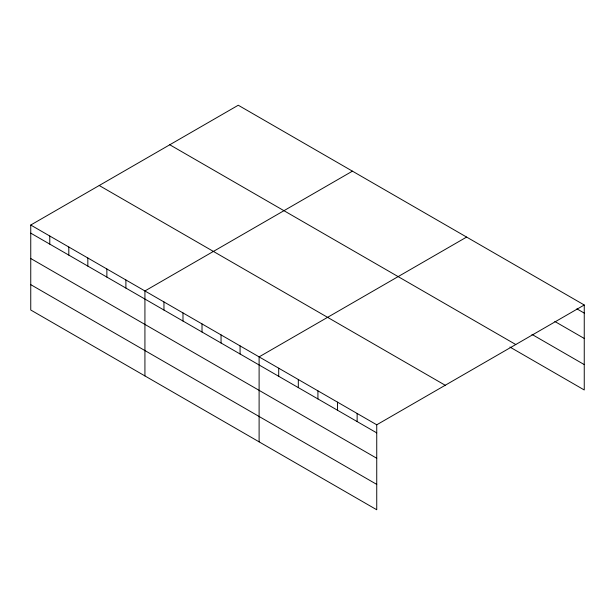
<?xml version="1.0" encoding="UTF-8"?>
<svg xmlns="http://www.w3.org/2000/svg" width="615" height="615" viewBox="0 0 615 615"><rect width="100%" height="100%" fill="white"/><g stroke="black" fill="none" stroke-linecap="round" stroke-linejoin="round"><path stroke-width="0.92" d="M30.75 225.036L376.741 424.796L376.741 509.766L30.75 310.006L30.75 225.036L238.259 105.234L584.25 304.994L584.25 389.964L509.912 347.045M352.433 171.155L144.925 290.957L144.925 375.926M466.616 237.075L259.107 356.877L259.107 441.847M376.741 424.796L584.25 304.994M576.901 308.845L584.25 313.089M554.838 321.476L584.25 338.458M531.967 334.406L584.25 364.595M169.778 144.771L515.77 344.523M99.23 185.507L445.222 385.259M30.75 233.139L376.741 432.891M30.75 258.508L376.741 458.26M30.75 284.645L376.741 484.397M357.138 413.472L357.138 421.575M337.527 402.156L337.527 410.251M317.924 390.84L317.924 398.935M298.313 379.517L298.313 387.619M278.71 368.201L278.71 376.295M240.073 345.891L240.073 353.994M221.046 334.906L221.046 343.001M202.012 323.921L202.012 332.015M182.986 312.935L182.986 321.03M163.959 301.942L163.959 310.045M125.898 279.971L125.898 288.074M106.872 268.986L106.872 277.081M87.837 258L87.837 266.095M68.811 247.015L68.811 255.11M49.777 236.029L49.777 244.124"/></g></svg>
